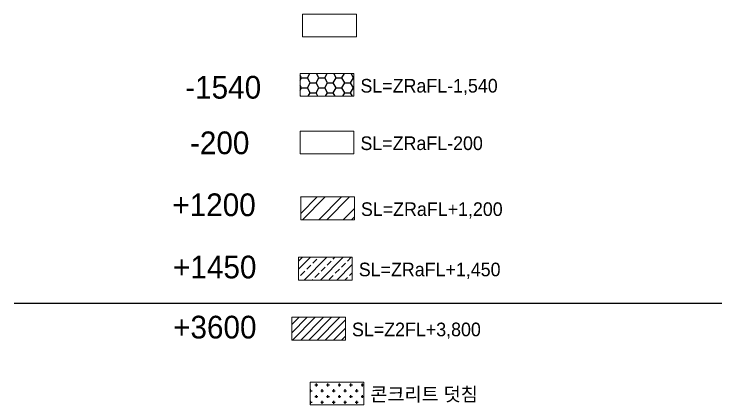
# Model space of a CAD drawing. Header units: millimetres. Extents: x -66083 to 179136, y 33075 to 150188.
# Drawn here: x -66083 to -19351, y 65144 to 90923 of the extents above; entities that cross this region are included whole.
import ezdxf
from ezdxf.enums import TextEntityAlignment as Align

# ---------------------------------------------------------------- set-up
doc = ezdxf.new("R2010")
doc.units = ezdxf.units.MM
for name, color, linetype in [('$0$A-HAT', 8, 'Continuous'), ('A-HAT', 251, 'Continuous'), ('S-TEXT-NOTE', 7, 'Continuous'), ('레벨', 40, 'Continuous')]:
    doc.layers.add(name, color=color, linetype=linetype)
doc.layers.add('A-CON', color=2, linetype='Continuous', lineweight=9)
doc.styles.add('Gtx', font='Dotum.ttf')

msp = doc.modelspace()

# ---------------------------------------------------------------- hatches: boundary and pattern name
at = {"layer": '$0$A-HAT'}
h = msp.add_hatch(dxfattribs=at)
h.set_pattern_fill('CROSS', color=1, scale=60)
h.set_pattern_definition([(0, (-133470.95, 32546.55), (381, 381), [190.5, -571.5]), (90, (-133375.7, 32451.3), (-381, 381), [190.5, -571.5])])
h.paths.add_polyline_path([(-46544.3, 66643.7), (-42999.1, 66643.7), (-42999.1, 65143.7), (-46544.3, 65143.7)])
at = {"layer": 'A-HAT'}
h = msp.add_hatch(dxfattribs=at)
h.set_pattern_fill('HONEY', color=256, scale=120)
h.set_pattern_definition([(0, (-71105.1, 102553.74), (571.5, 329.9557), [381, -762]), (120, (-71105.1, 102553.74), (-571.5, 329.9557), [381, -762]), (60, (-71105.1, 102553.74), (1e-06, 659.9114), [-762, 381])])
h.paths.add_polyline_path([(-47194.3, 87001.6), (-43649.1, 87001.6), (-43649.1, 85501.6), (-47194.3, 85501.6)])
h = msp.add_hatch(dxfattribs=at)
h.set_pattern_fill('ANSI32', color=256, scale=120)
h.set_pattern_definition([(45, (-83525.1, 89910.7), (-808.223, 808.223), []), (45, (-82986.3, 89910.7), (-808.223, 808.223), [])])
h.paths.add_polyline_path([(-47162.7, 78858.5), (-43617.5, 78858.5), (-43617.5, 77358.5), (-47162.7, 77358.5)])
h = msp.add_hatch(dxfattribs=at)
h.set_pattern_fill('ANSI33', color=256, scale=120)
h.set_pattern_definition([(45, (-83669.6, 92680), (-538.815, 538.815), []), (45, (-83130.8, 92680), (-538.815, 538.815), [381, -190.5])])
h.paths.add_polyline_path([(-47303.3, 74877.8), (-43758.1, 74877.8), (-43758.1, 73377.8), (-47303.3, 73377.8)])
h = msp.add_hatch(dxfattribs=at)
h.set_pattern_fill('ANSI31', color=256, scale=120)
h.set_pattern_definition([(45, (-110503.93, 85278.8), (-269.4077, 269.4077), [])])
h.paths.add_polyline_path([(-47754, 70921), (-44208.8, 70921), (-44208.8, 69421), (-47754, 69421)])

# ---------------------------------------------------------------- linework, layer by layer
at = {"layer": 'A-CON'}
for points in [[(-47031.3, 90923.3), (-43486.1, 90923.3), (-43486.1, 89423.3), (-47031.3, 89423.3)], [(-47194.3, 87001.6), (-43649.1, 87001.6), (-43649.1, 85501.6), (-47194.3, 85501.6)], [(-47194.3, 83208.8), (-43649.1, 83208.8), (-43649.1, 81708.8), (-47194.3, 81708.8)], [(-47162.7, 78858.5), (-43617.5, 78858.5), (-43617.5, 77358.5), (-47162.7, 77358.5)], [(-47303.3, 74877.8), (-43758.1, 74877.8), (-43758.1, 73377.8), (-47303.3, 73377.8)], [(-47754, 70921), (-44208.8, 70921), (-44208.8, 69421), (-47754, 69421)], [(-46544.3, 66643.7), (-42999.1, 66643.7), (-42999.1, 65143.7), (-46544.3, 65143.7)]]:
    msp.add_lwpolyline(points, close=True, dxfattribs=at)
at = {"layer": 'A-HAT'}
msp.add_line((-66082.6, 71846.7), (-19351.2, 71846.7), dxfattribs=at)

# ---------------------------------------------------------------- texts
at = {"layer": 'S-TEXT-NOTE', "color": 4, "style": 'Gtx'}
for s, p in [('SL=ZRaFL-1,540', (-43215.6, 85749.5)), ('SL=ZRaFL-200', (-43215.6, 81956.7)), ('SL=ZRaFL+1,200', (-43184, 77606.4)), ('SL=ZRaFL+1,450', (-43324.6, 73625.7)), ('SL=Z2FL+3,800', (-43775.3, 69668.9)), ('콘크리트 덧침', (-42565.6, 65391.6))]:
    msp.add_text(s, height=900, dxfattribs=at).set_placement(p)
at = {"layer": '레벨', "style": 'Gtx'}
for s, p in [('-1540', (-52279.2, 86098.7)), ('-200', (-52510.9, 82432.9)), ('+1200', (-52884.1, 78344, 0)), ('+1450', (-52837.9, 74238)), ('+3600', (-52833.4, 70271.7))]:
    msp.add_text(s, height=1500, dxfattribs=at).set_placement(p, align=Align.MIDDLE_CENTER)

doc.saveas('drawing.dxf')
